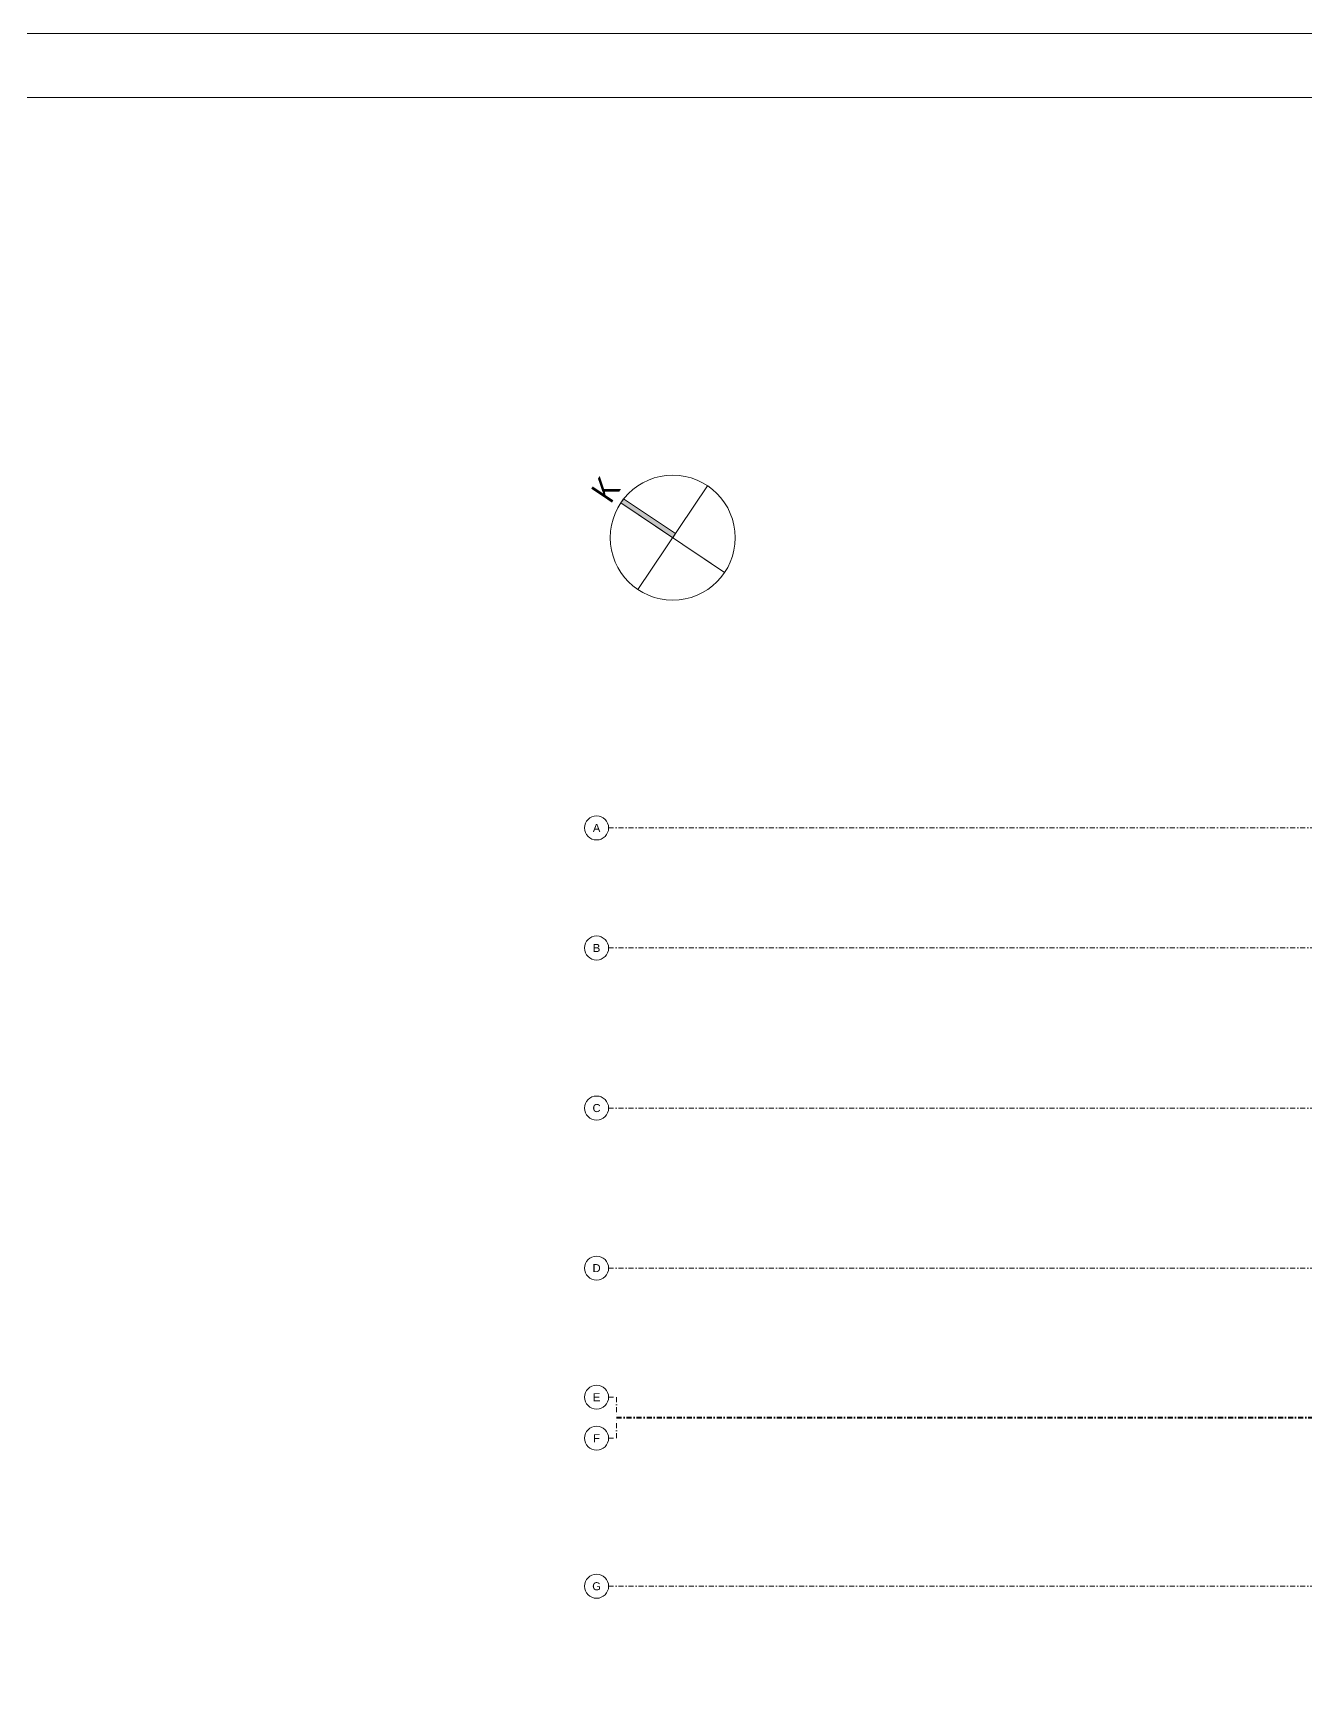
# Model space of a CAD drawing. Header units: metres. Extents: x -13316 to 152404, y -3899 to 30226.
# Drawn here: x -6805 to -446, y 4588 to 12921 of the extents above; entities that cross this region are included whole.
import ezdxf
from ezdxf.enums import TextEntityAlignment as Align

# ---------------------------------------------------------------- set-up
doc = ezdxf.new("R2010")
doc.units = ezdxf.units.M
doc.header["$LTSCALE"] = 100
doc.header["$MEASUREMENT"] = 0
doc.linetypes.add('DASHDOT2', pattern=[0.5, 0.25, -0.125, 0, -0.125])
doc.layers.get('0').update_dxf_attribs({"color": 9, "lineweight": 9})
for name, color, linetype, lineweight in [('03', 18, 'Continuous', 9), ('21', 9, 'Continuous', 9), ('24', 9, 'DASHDOT2', 9), ('40A', 9, 'Continuous', 9)]:
    doc.layers.add(name, color=color, linetype=linetype, lineweight=lineweight)
doc.styles.add('Arial', font='arial.ttf', dxfattribs={"height": 2.5})
doc.styles.add('MuuM_TEXT-STANDART', font='ARIALN.TTF')

# ---------------------------------------------------------------- blocks, each defined once
blk = doc.blocks.new('0_northarrow')
blk.add_hatch(color=256).paths.add_polyline_path([(0, 6.25), (0.5, 6.25), (0.5, 0), (0, 0)])
for points in [[(0, 6.25), (0, -6.25), (0, -3.125)], [(6.25, 0), (-6.25, 0)]]:
    blk.add_lwpolyline(points)
blk.add_lwpolyline([(0, 6.25), (0.5, 6.25), (0.5, 0), (0, 0)], close=True)
blk.add_circle((0, 0), 6.25)
at = {"style": 'MuuM_TEXT-STANDART'}
blk.add_attdef('YON', text='', height=2.5, dxfattribs=at).set_placement((0.25, 6.25), align=Align.BOTTOM_CENTER)
blk = doc.blocks.new('0_aks')
at = {"linetype": 'Continuous'}
blk.add_circle((0, 0), 3, dxfattribs=at)
at = {"style": 'Arial'}
blk.add_attdef('AKS', text='', height=2, dxfattribs=at).set_placement((0, 0), align=Align.MIDDLE_CENTER)
blk = doc.blocks.new('p-akslar_yeni')
at = {"layer": '24'}
for points in [[(2164.8, 55), (6415, 55)], [(2164.8, -545), (6415, -545)], [(2164.8, -1345), (6415, -1345)], [(2164.8, -2145), (6415, -2145)], [(2164.8, -2790), (2204.8, -2790), (2204.8, -2890), (6415, -2890)], [(2164.8, -2995), (2204.8, -2995), (2204.8, -2895), (6415, -2895)], [(2164.8, -3735), (6415, -3735)]]:
    blk.add_lwpolyline(points, dxfattribs=at)
at = {"layer": '21', "xscale": 20, "yscale": 20, "zscale": 20}
for p, values in [((2104.8, 55), {'AKS': 'A'}), ((2104.8, -545), {'AKS': 'B'}), ((2104.8, -1345), {'AKS': 'C'}), ((2104.8, -2145), {'AKS': 'D'}), ((2104.8, -2790), {'AKS': 'E'}), ((2104.8, -2995), {'AKS': 'F'}), ((2104.8, -3735), {'AKS': 'G'})]:
    blk.add_blockref('0_aks', p, dxfattribs=at).add_auto_attribs(values)

msp = doc.modelspace()

# ---------------------------------------------------------------- linework, layer by layer
at = {"layer": '40A'}
for points in [[(18479.28, -3898.56), (-9520.72, -3898.56), (-9520.72, 12921.44), (18479.28, 12921.44)], [(-9200.72, 12601.44), (16319.52, 12601.44), (16319.52, -3578.56), (-9200.72, -3578.56)]]:
    msp.add_lwpolyline(points, close=True, dxfattribs=at)

# ---------------------------------------------------------------- block references
at = {"layer": '03', "xscale": 50, "yscale": 50, "zscale": 50, "rotation": 56.16995289581835}
msp.add_blockref('0_northarrow', (-3609.66, 10400.8), dxfattribs=at).add_auto_attribs({'YON': 'K'})
at = {"layer": '24'}
msp.add_blockref('p-akslar_yeni', (-6095, 8895), dxfattribs=at)

doc.saveas('drawing.dxf')
